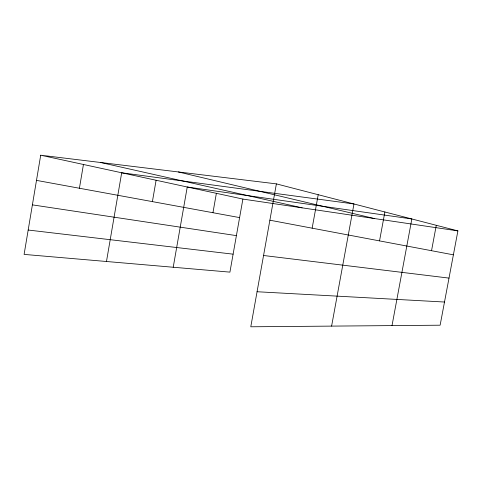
<?xml version="1.0" encoding="UTF-8"?>
<svg xmlns="http://www.w3.org/2000/svg" width="482" height="482" viewBox="0 0 482 482"><rect width="100%" height="100%" fill="white"/><g stroke="black" fill="none" stroke-linecap="round" stroke-linejoin="round"><path stroke-width="0.72" d="M40.705 155.21L24.1 254.4L229.92 272.131L242.892 199.078L40.705 155.21L276.385 183.877L457.9 230.896L440.132 325.199L250.785 326.79L276.385 183.877M79.416 188.245L83.446 164.483M106.474 261.497L121.687 172.779L353.969 203.97L331.604 326.109M152.402 201.621L156.102 180.244M173.219 267.245L187.245 187.004L411.851 218.967L392.011 325.603M212.954 212.713L216.37 193.318M312.149 228.179L318.216 194.71M379.533 240.892L384.871 211.978M431.535 250.7L436.288 225.299M257.063 291.737L444.5 302.033M28.179 230.035L233.107 254.165M263.558 255.496L449.007 278.102M242.892 199.078L457.9 230.896M32.39 204.868L236.403 235.626M36.487 180.382L239.602 217.599M269.878 220.202L453.393 254.827M100.587 162.494L302.16 207.844M178.352 171.953L374.195 218.509"/></g></svg>
